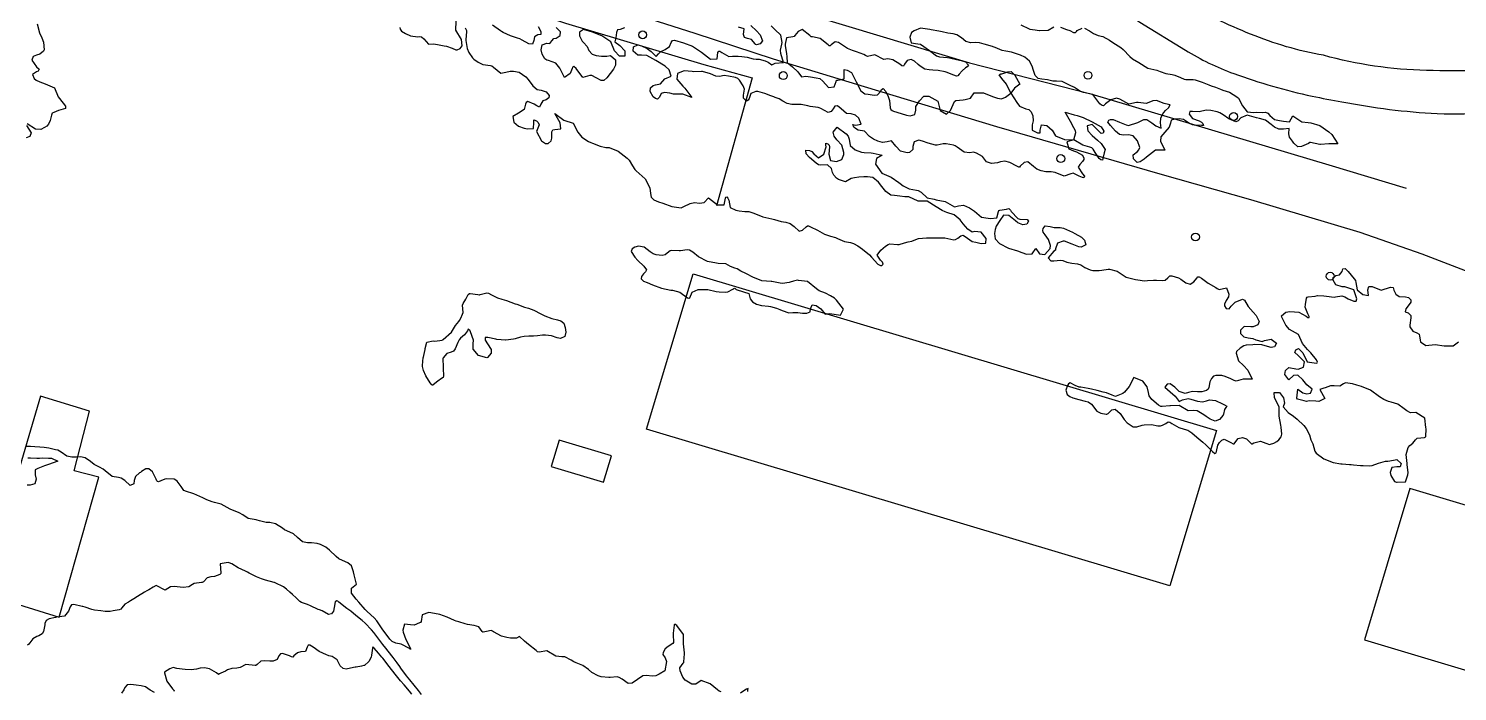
# Model space of a CAD drawing. Header units: metres. Extents: x 286371 to 293043, y 7462578 to 7466404.
# Drawn here: x 287804.7 to 288118.4, y 7465199.6 to 7465345.2 of the extents above; entities that cross this region are included whole.
import ezdxf

# ---------------------------------------------------------------- set-up
doc = ezdxf.new("R2010")
doc.units = ezdxf.units.M
doc.header["$MEASUREMENT"] = 0
for name, color, linetype in [('Curvas de Nivel 1m', 11, 'Continuous'), ('Curvas de Nivel 5m', 15, 'Continuous'), ('Divisas', 45, 'Continuous'), ('Edificações', 30, 'Continuous'), ('Linha Férrea', 20, 'Continuous'), ('Postes', 20, 'Continuous'), ('Vias primárias', 230, 'Continuous')]:
    doc.layers.add(name, color=color, linetype=linetype)

msp = doc.modelspace()

# ---------------------------------------------------------------- linework, layer by layer
at = {"layer": 'Curvas de Nivel 1m', "flags": 128}
for points, elevation in [([(287806.55, 7465346.24), (287807.06, 7465344.24), (287807.56, 7465343.18), (287807.95, 7465342.22), (287808.14, 7465340.55), (287807.99, 7465340.22), (287807.12, 7465339.57), (287806.45, 7465339.38), (287805.66, 7465339.04), (287805.43, 7465338.26), (287806.41, 7465336.79), (287806.98, 7465336.24), (287806.8, 7465335.84), (287806.4, 7465335.68), (287805.54, 7465335.11), (287805.94, 7465334.25), (287806.37, 7465333.84), (287807.13, 7465333.46), (287808.36, 7465333.02), (287810.34, 7465332.18), (287811.16, 7465330.17), (287812.29, 7465328.8), (287812.78, 7465328.15), (287812.77, 7465327.66), (287812.27, 7465327.47), (287811.28, 7465327.16), (287810.26, 7465326.75), (287809.85, 7465326.6), (287809.74, 7465326.19), (287809.44, 7465324.99), (287809.06, 7465324.2), (287808.68, 7465323.74), (287808.21, 7465323.42), (287807.41, 7465323.01), (287806.21, 7465323.06), (287804.41, 7465324.27)], 697), ([(287886.17, 7465345.41), (287886.26, 7465345.03), (287886.54, 7465344.6), (287887.47, 7465344.07), (287888.52, 7465343.6), (287890.13, 7465343.36), (287890.52, 7465343.43), (287890.92, 7465343.36), (287891.49, 7465342.94), (287892.49, 7465341.76), (287893.57, 7465341.83), (287894.49, 7465341.68), (287895.95, 7465341.41), (287896.48, 7465341.34), (287897.67, 7465340.85), (287898.47, 7465340.55), (287898.78, 7465340.52), (287899.47, 7465340.82), (287899.9, 7465341.4), (287899.75, 7465342.82), (287898.53, 7465344.83), (287898.56, 7465346.83)], 696), ([(287900.54, 7465345.34), (287900.86, 7465344.8), (287900.84, 7465344.49), (287900.7, 7465342.8), (287900.7, 7465342.6), (287900.95, 7465340.8), (287901.32, 7465339.93), (287902.13, 7465338.78), (287902.44, 7465338.49), (287903.39, 7465337.8), (287904.42, 7465337.29), (287906.09, 7465337.05), (287906.42, 7465336.97), (287906.76, 7465336.71), (287908.39, 7465335.4), (287909.46, 7465335.61), (287910.4, 7465335.84), (287911.19, 7465335.85), (287912.4, 7465335.62), (287913.85, 7465334.6), (287914.37, 7465333.98), (287915.43, 7465332.58), (287916.34, 7465331.84), (287917.24, 7465331.65), (287918.34, 7465331.29), (287918.95, 7465330.52), (287918.9, 7465329.94), (287918.31, 7465329.53), (287917.56, 7465329.3), (287917.13, 7465328.55), (287916.9, 7465327.94), (287916.29, 7465328.2), (287915.67, 7465328.57), (287914.3, 7465329.15), (287913.92, 7465328.98), (287913.76, 7465328.6), (287913.48, 7465327.41), (287912.26, 7465326.62), (287911, 7465325.9), (287911.25, 7465324.64), (287912.22, 7465323.77), (287913.52, 7465323.3), (287914.21, 7465323.2), (287915.54, 7465323.24), (287915.65, 7465324.57), (287915.64, 7465325.17), (287916.24, 7465324.9), (287916.59, 7465324.56), (287916.76, 7465324.02), (287916.19, 7465322.56), (287917.29, 7465320.55), (287918.16, 7465319.94), (287918.74, 7465319.94), (287919.41, 7465320.52), (287919.57, 7465321.12), (287919.59, 7465322.51), (287919.78, 7465322.93), (287920.2, 7465323.04), (287921.54, 7465323.15), (287921.39, 7465324.49), (287920.26, 7465326.5), (287922.23, 7465325.07), (287924.22, 7465324.44), (287925.29, 7465322.43), (287926.18, 7465321.35), (287927.61, 7465320.39), (287928.16, 7465320.16), (287928.5, 7465320.03), (287930.15, 7465319.37), (287931.41, 7465319.07), (287932.14, 7465319.03), (287934.13, 7465318.29), (287936.11, 7465316.72), (287936.58, 7465316.26), (287937.28, 7465315.05), (287937.79, 7465314.24), (287938.07, 7465313.91), (287940.04, 7465312.2), (287941.11, 7465310.19), (287941.24, 7465308.94), (287941.38, 7465308.18), (287941.98, 7465307.59), (287943.02, 7465307.1), (287943.96, 7465306.83), (287945.94, 7465306.11), (287947.94, 7465305.82), (287948.15, 7465305.87), (287948.54, 7465306.08), (287949.95, 7465306.74), (287950.9, 7465306.98), (287951.96, 7465306.81), (287952.99, 7465306.97), (287953.97, 7465307.98), (287955.95, 7465306.45), (287957.41, 7465306.47), (287957.73, 7465307.93), (287957.78, 7465308.12), (287957.98, 7465308.19), (287958.24, 7465307.92), (287958.43, 7465307.46), (287958.74, 7465305.91), (287959.94, 7465305.32), (287960.7, 7465305.12), (287961.93, 7465305.01), (287962.8, 7465304.98), (287963.93, 7465304.66), (287965.91, 7465303.8), (287967.91, 7465303.38), (287968.44, 7465303.23), (287969.9, 7465302.84), (287970.97, 7465302.66), (287971.89, 7465302.38), (287972.78, 7465301.7), (287973.87, 7465300.69), (287974.61, 7465300.94), (287975.45, 7465301.66), (287975.71, 7465301.83), (287975.89, 7465301.84), (287976.36, 7465301.65), (287977.87, 7465300.87), (287979.43, 7465300.03), (287979.86, 7465299.85), (287980.72, 7465299.58), (287981.85, 7465299.28), (287982.33, 7465299.07), (287983.84, 7465298.45), (287985.15, 7465298.19), (287985.82, 7465298.01), (287986.79, 7465297.49), (287987.8, 7465296.7), (287989.32, 7465295.45), (287989.78, 7465294.99), (287991.17, 7465293.42), (287991.75, 7465293.14), (287992.04, 7465293.12), (287992.29, 7465293.41), (287992.19, 7465293.84), (287991.77, 7465294.32), (287991.03, 7465295.43), (287991.8, 7465296.51), (287992.84, 7465297.39), (287993.41, 7465297.79), (287993.82, 7465297.87), (287995.44, 7465297.73), (287995.82, 7465297.76), (287997, 7465298.15), (287997.83, 7465298.36), (287998.62, 7465298.51), (287999.84, 7465298.97), (288000.08, 7465299.04), (288001.84, 7465299.25), (288003.84, 7465299.22), (288005.84, 7465299.19), (288007.84, 7465298.77), (288008.17, 7465298.83), (288008.75, 7465299.15), (288009.35, 7465299.64), (288009.85, 7465299.8), (288010.85, 7465299.12), (288011.83, 7465298.44), (288012.68, 7465298.24), (288013.83, 7465297.94), (288014.83, 7465298.06), (288014.91, 7465299.06), (288013.86, 7465300.45), (288012.34, 7465300.62), (288011.86, 7465300.49), (288010.88, 7465301.12), (288009.89, 7465302.3), (288009.26, 7465303.14), (288007.92, 7465304.29), (288006.32, 7465304.8), (288005.93, 7465304.9), (288005.24, 7465305.2), (288003.95, 7465306.06), (288001.96, 7465307.25), (287999.97, 7465307.28), (287997.99, 7465308.23), (287997.06, 7465308.26), (287995.99, 7465308.4), (287994.82, 7465308.53), (287993.99, 7465308.6), (287992.9, 7465309.39), (287992.02, 7465310.49), (287991.29, 7465311.42), (287990.05, 7465312.46), (287988.88, 7465312.62), (287988.05, 7465312.59), (287986.99, 7465312.54), (287986.05, 7465312.43), (287985.33, 7465312.22), (287984.03, 7465311.52), (287982.49, 7465312), (287982.05, 7465312.31), (287981.46, 7465312.97), (287981.17, 7465313.57), (287980.98, 7465314.48), (287980.09, 7465315.26), (287978.54, 7465315.17), (287978.09, 7465315.26), (287977.59, 7465315.63), (287976.11, 7465316.84), (287975.38, 7465317.67), (287975.35, 7465318.45), (287976.14, 7465318.42), (287976.69, 7465318.2), (287977.13, 7465317.64), (287978.11, 7465316.82), (287979.32, 7465317.6), (287979.78, 7465319.22), (287979.74, 7465319.59), (287979.74, 7465320.01), (287980.16, 7465319.89), (287980.49, 7465319.58), (287980.55, 7465319.18), (287980.38, 7465317.58), (287980.72, 7465316.2), (287982.1, 7465316.01), (287983.21, 7465316.44), (287983.7, 7465317.53), (287983.7, 7465317.96), (287983.21, 7465319.54), (287982.17, 7465320.72), (287981.54, 7465321.56), (287981.32, 7465322.44), (287982.21, 7465323.55), (287984.19, 7465322.06), (287984.62, 7465321.52), (287984.82, 7465320.86), (287985.1, 7465319.51), (287986.14, 7465318.52), (287987.59, 7465318.02), (287988.13, 7465317.97), (287989.7, 7465317.87), (287990.13, 7465317.8), (287992.12, 7465317.4), (287990.86, 7465316.67), (287990.66, 7465315.43), (287992.06, 7465313.4), (287994.05, 7465312.57), (287995.79, 7465311.35), (287996.03, 7465311.15), (287996.69, 7465310.67), (287998.01, 7465310), (287999.61, 7465309.69), (288000.01, 7465309.61), (288000.65, 7465309.27), (288001.98, 7465307.97), (288003.53, 7465307.68), (288003.97, 7465307.6), (288005.96, 7465307.19), (288007.95, 7465306.04), (288008.88, 7465306.22), (288009.95, 7465306.38), (288011.25, 7465305.81), (288011.94, 7465305.4), (288012.38, 7465305.1), (288013.91, 7465303.74), (288015.41, 7465303.55), (288015.91, 7465303.5), (288017.31, 7465303.62), (288017.64, 7465305.02), (288017.75, 7465305.21), (288017.94, 7465305.29), (288019.4, 7465305.53), (288019.94, 7465305.64), (288020.25, 7465305.29), (288020.46, 7465304.98), (288021.91, 7465303.45), (288022.3, 7465303.33), (288023.91, 7465303.25), (288024.21, 7465302.91), (288023.89, 7465302.23), (288022.99, 7465302.04), (288021.9, 7465302.54), (288021.4, 7465302.96), (288019.92, 7465304.11), (288018.74, 7465304.18), (288017.9, 7465303.01), (288017.13, 7465301.78), (288016.94, 7465301.03), (288016.73, 7465300.16), (288016.94, 7465299.03), (288017.83, 7465297.99), (288019.81, 7465296.98), (288021.8, 7465296.34), (288022.76, 7465295.98), (288023.79, 7465295.65), (288025, 7465295.71), (288025.81, 7465296.89), (288026.63, 7465295.71), (288027.79, 7465295.53), (288028.98, 7465296.84), (288029.09, 7465297.57), (288028.63, 7465298.84), (288027.86, 7465299.89), (288027.48, 7465300.47), (288027.4, 7465300.86), (288027.48, 7465301.26), (288027.89, 7465301.83), (288029.01, 7465301.71), (288029.88, 7465301.49), (288031.2, 7465301.49), (288031.88, 7465301.34), (288033.25, 7465300.77), (288033.87, 7465300.47), (288034.42, 7465300.2), (288035.85, 7465299.38), (288036.52, 7465298.72), (288036.85, 7465297.69), (288035.82, 7465297.17), (288035.3, 7465297.26), (288033.83, 7465297.82), (288032.17, 7465298.46), (288031.84, 7465298.51), (288030.62, 7465298.03), (288030.18, 7465296.82), (288030.13, 7465296.5), (288029.81, 7465296.26), (288028.52, 7465294.85), (288029.14, 7465294.2), (288029.77, 7465294.16), (288031.27, 7465294.3), (288031.77, 7465294.23), (288032.63, 7465293.91), (288033.76, 7465293.62), (288035.01, 7465293.49), (288035.75, 7465293.3), (288036.62, 7465292.72), (288037.74, 7465292.16), (288038.37, 7465292.06), (288039.73, 7465292.06), (288040.3, 7465292.1), (288041.74, 7465292.35), (288042.01, 7465292.37), (288043.73, 7465291.9), (288045.71, 7465290.58), (288047.71, 7465290.1), (288048.27, 7465289.98), (288049.7, 7465289.81), (288050.36, 7465289.86), (288051.71, 7465289.9), (288052.3, 7465289.89), (288053.71, 7465289.88), (288054.24, 7465289.93), (288054.83, 7465290.45), (288055.27, 7465290.89), (288055.72, 7465290.88), (288057.14, 7465290.41), (288057.71, 7465290.13), (288058.76, 7465289.32), (288059.69, 7465289.04), (288060.51, 7465289.56), (288061.21, 7465290.35), (288061.43, 7465290.63), (288061.72, 7465290.66), (288062.22, 7465290.34), (288063.7, 7465289.23), (288065.34, 7465288.29), (288065.68, 7465288.09), (288066.08, 7465287.88), (288067.68, 7465288.25), (288068.25, 7465286.83), (288068.16, 7465286.24), (288067.64, 7465285.47), (288067.24, 7465284.65), (288067.28, 7465284.26), (288067.62, 7465283.72), (288068.27, 7465283.59), (288068.76, 7465284.24), (288069.64, 7465285.11), (288071.22, 7465285.76), (288071.64, 7465285.52), (288072.46, 7465284.17), (288073.59, 7465282.86), (288074.25, 7465282.14), (288074.84, 7465280.86), (288074.55, 7465280.14), (288073.55, 7465279.66), (288073.05, 7465279.67), (288071.55, 7465279.74), (288070.77, 7465278.97), (288070.8, 7465278.21), (288071.51, 7465277.45), (288072.46, 7465277.23), (288073.51, 7465277.08), (288074.13, 7465276.78), (288075.5, 7465276.47), (288076.02, 7465276.64), (288077.51, 7465276.98), (288078.68, 7465276.08), (288078.27, 7465275.3), (288077.48, 7465275.14), (288076.71, 7465275.34), (288075.49, 7465275.75), (288073.87, 7465275.77), (288073.49, 7465275.74), (288072.02, 7465275.65), (288071.48, 7465275.51), (288070.67, 7465275.01), (288069.93, 7465274.22), (288069.81, 7465273.87), (288070.33, 7465272.21), (288071.42, 7465271.15), (288072.41, 7465270.18), (288073.37, 7465268.16), (288071.37, 7465268.19), (288069.83, 7465267.76), (288069.37, 7465267.91), (288068.68, 7465268.23), (288067.38, 7465268.75), (288066.69, 7465268.96), (288065.38, 7465269.01), (288064.87, 7465268.8), (288064.41, 7465268.3), (288064.08, 7465267.59), (288063.82, 7465266.31), (288063.7, 7465265.95), (288063.33, 7465265.7), (288062.3, 7465265.36), (288061.33, 7465265.38), (288060.23, 7465265.46), (288059.33, 7465265.21), (288058.66, 7465265.05), (288057.33, 7465265.49), (288056.37, 7465266.42), (288055.35, 7465267.15), (288054.69, 7465267.11), (288054.14, 7465266.45), (288055.33, 7465265.36), (288056.4, 7465264.42), (288057.3, 7465263.29), (288058.06, 7465263.64), (288059.31, 7465263.93), (288059.87, 7465263.8), (288061.3, 7465263.34), (288062.4, 7465263.22), (288063.3, 7465263.43), (288063.98, 7465263.62), (288065.3, 7465263.51), (288066.81, 7465262.75), (288067.29, 7465262.51), (288067.81, 7465262.25), (288067.57, 7465261.96), (288067.27, 7465261.49), (288067.06, 7465260.45), (288066.98, 7465260.26), (288066.2, 7465259.31), (288065.23, 7465258.95), (288064.14, 7465259.41), (288063.25, 7465260), (288062.75, 7465260.32), (288061.27, 7465261.2), (288060.35, 7465261.27), (288059.27, 7465261.24), (288057.28, 7465262.4), (288055.42, 7465262.3), (288055.28, 7465262.29), (288053.6, 7465262.14), (288053.28, 7465262.18), (288052.75, 7465262.47), (288051.3, 7465263.68), (288050.76, 7465264.5), (288050.56, 7465265.28), (288050.27, 7465266.51), (288049.36, 7465267.74), (288047.38, 7465268.55), (288046.33, 7465266.57), (288045.33, 7465265.32), (288044.92, 7465265), (288043.85, 7465264.62), (288043.49, 7465264.44), (288043.31, 7465264.34), (288042.59, 7465264.64), (288041.33, 7465265.14), (288040.65, 7465265.35), (288039.34, 7465265.71), (288038.08, 7465265.97), (288037.34, 7465266.11), (288035.71, 7465266.38), (288035.35, 7465266.44), (288034.49, 7465266.76), (288033.36, 7465267.39), (288033.01, 7465267.13), (288032.77, 7465266.78), (288032.4, 7465265.73), (288032.74, 7465264.78), (288033.32, 7465264.35), (288033.99, 7465264.09), (288035.31, 7465263.68), (288036.67, 7465263.36), (288037.3, 7465263.19), (288038.04, 7465262.7), (288039.26, 7465261.16), (288040.09, 7465260.67), (288041.25, 7465260.46), (288041.43, 7465260.48), (288041.71, 7465260.65), (288042.5, 7465261.4), (288043.27, 7465261.6), (288044.36, 7465260.61), (288045.23, 7465259.32), (288045.86, 7465258.58), (288047.21, 7465257.73), (288048.03, 7465257.73), (288049.22, 7465258.06), (288049.61, 7465258.14), (288051.22, 7465258.2), (288052.66, 7465257.92), (288053.22, 7465257.9), (288053.63, 7465258.04), (288054.35, 7465258.45), (288054.88, 7465258.79), (288055.23, 7465258.73), (288055.69, 7465258.43), (288057.21, 7465257.59), (288058.42, 7465257.18), (288059.2, 7465256.94), (288060.06, 7465256.36), (288061.18, 7465255.44), (288062.53, 7465254.32), (288063.16, 7465253.76), (288064.66, 7465252.29), (288065.13, 7465251.87), (288065.42, 7465251.99), (288065.52, 7465252.28), (288065.79, 7465253.64), (288066.16, 7465254.27), (288066.66, 7465254.78), (288067.18, 7465255.01), (288068.64, 7465254.23), (288069.16, 7465253.99), (288069.38, 7465254), (288069.55, 7465254.22), (288070.27, 7465255.12), (288071.18, 7465255.36), (288072.1, 7465255.1), (288072.97, 7465254.17), (288073.16, 7465253.94), (288073.37, 7465253.95), (288073.71, 7465254.16), (288075.17, 7465254.56), (288076.36, 7465254.12), (288077.16, 7465253.84), (288077.4, 7465253.86), (288078.13, 7465254.09), (288078.74, 7465254.51), (288079.18, 7465254.83), (288079.72, 7465255.53), (288079.87, 7465256.06), (288079.67, 7465257.61), (288079.6, 7465258.07), (288079.25, 7465260.07), (288079.28, 7465262.07), (288078.23, 7465264.09), (288078.14, 7465265.28), (288079.33, 7465265.22), (288080.23, 7465264.06), (288080.46, 7465262.89), (288080.16, 7465262.06), (288081.27, 7465260.88), (288082.42, 7465260.03), (288083.24, 7465259.37), (288084.66, 7465257.99), (288085.21, 7465257.32), (288085.91, 7465255.97), (288086.25, 7465254.88), (288086.63, 7465253.96), (288087.13, 7465252.33), (288087.37, 7465251.95), (288089.1, 7465250.65), (288091.09, 7465249.89), (288092.84, 7465249.61), (288093.09, 7465249.58), (288094.72, 7465249.46), (288095.09, 7465249.41), (288095.57, 7465249.33), (288097.09, 7465249.2), (288097.69, 7465249.19), (288099.09, 7465249.17), (288099.65, 7465249.19), (288101.09, 7465249.73), (288102.63, 7465250.19), (288103.1, 7465250.19), (288104.38, 7465250.41), (288105.11, 7465250.54), (288106.05, 7465249.66), (288105.83, 7465248.91), (288105.08, 7465248.88), (288104, 7465248.77), (288103.62, 7465247.7), (288103.77, 7465246.98), (288104.57, 7465245.68), (288105.03, 7465245.53), (288105.18, 7465245.53), (288107.03, 7465245.64), (288107.53, 7465247.17), (288107.58, 7465247.64), (288107.38, 7465249.35), (288107.34, 7465249.64), (288107.12, 7465251.64), (288107.6, 7465253.19), (288107.99, 7465253.63), (288108.63, 7465254.15), (288109.17, 7465254.86), (288109.6, 7465255.18), (288111.18, 7465255.36), (288111.34, 7465255.42), (288111.47, 7465255.58), (288111.51, 7465257.28), (288111.46, 7465257.58), (288111.24, 7465259.58), (288109.26, 7465260.87), (288108.11, 7465260.78), (288107.27, 7465261.2), (288106.69, 7465261.65), (288105.29, 7465262.67), (288103.88, 7465263.11), (288103.3, 7465263.26), (288102.24, 7465263.72), (288101.31, 7465264.32), (288099.33, 7465265.76), (288097.36, 7465266.56), (288096.3, 7465266.87), (288095.36, 7465267.12), (288093.84, 7465267.37), (288093.36, 7465267.16), (288092.56, 7465266.67), (288091.36, 7465266.72), (288090.55, 7465266.7), (288089.35, 7465266.29), (288089.05, 7465266.21), (288088.2, 7465265.93), (288089.31, 7465263.91), (288087.97, 7465263.27), (288087.31, 7465263.36), (288085.89, 7465263.38), (288085.3, 7465263.27), (288084.72, 7465263.4), (288083.31, 7465263.78), (288083.15, 7465264.02), (288083.34, 7465266), (288084.5, 7465265.16), (288085.33, 7465264.98), (288086.17, 7465265.13), (288086.51, 7465265.96), (288085.36, 7465266.92), (288084.46, 7465267.99), (288083.39, 7465269.07), (288082.44, 7465268.96), (288081.37, 7465268.03), (288080.51, 7465269.17), (288080.67, 7465270.05), (288081.41, 7465270.7), (288082.96, 7465270.46), (288083.41, 7465270.37), (288084.61, 7465270.79), (288084.8, 7465271.98), (288083.45, 7465273.36), (288082.73, 7465274.02), (288082.89, 7465274.6), (288083.48, 7465274.93), (288084.49, 7465273.99), (288085.43, 7465271.97), (288087.43, 7465271.69), (288087.64, 7465271.73), (288087.72, 7465271.94), (288087.44, 7465272.44), (288086.21, 7465273.96), (288085.48, 7465274.72), (288084.37, 7465275.99), (288083.52, 7465278), (288081.54, 7465279.06), (288080.74, 7465280.05), (288079.84, 7465281.81), (288079.81, 7465282.06), (288080.74, 7465282.9), (288081.6, 7465283.01), (288082.67, 7465282.95), (288083.6, 7465282.86), (288085.23, 7465281.98), (288085.58, 7465281.72), (288085.86, 7465281.69), (288085.86, 7465281.97), (288085.59, 7465282.5), (288085, 7465283.98), (288085.03, 7465284.58), (288085.28, 7465285.98), (288085.41, 7465286.21), (288085.65, 7465286.26), (288087.18, 7465286.43), (288087.65, 7465286.52), (288089.06, 7465286.51), (288089.65, 7465286.37), (288091.32, 7465286.22), (288091.65, 7465286.27), (288093.05, 7465286.47), (288093.65, 7465286.27), (288094.45, 7465285.84), (288095.64, 7465285.32), (288096.14, 7465285.32), (288096.3, 7465285.81), (288095.67, 7465287.82), (288093.68, 7465288.48), (288093.09, 7465288.46), (288091.69, 7465288.86), (288091.15, 7465289.89), (288091.12, 7465290.48), (288091.72, 7465290.94), (288092.51, 7465291.08), (288093.07, 7465291.86), (288093.23, 7465292.38), (288093.74, 7465292.51), (288094.4, 7465291.84), (288095.71, 7465290.21), (288096, 7465289.82), (288096.11, 7465289.4), (288096.37, 7465287.81), (288097.66, 7465286.79), (288098.89, 7465286.54), (288098.77, 7465287.78), (288098.95, 7465288.51), (288099.69, 7465288.5), (288101.67, 7465287.73), (288103.68, 7465288.39), (288104.27, 7465288.28), (288104.48, 7465287.69), (288104.86, 7465286.87), (288105.65, 7465286.33), (288107.03, 7465286.27), (288107.65, 7465286.14), (288108.14, 7465285.63), (288108.19, 7465285.07), (288107.62, 7465284.3), (288107.08, 7465283.65), (288106.94, 7465282.98), (288107.6, 7465282.71), (288108.15, 7465282.19), (288108.21, 7465281.63), (288107.96, 7465280.04), (288107.99, 7465279.64), (288108.63, 7465278.71), (288109.53, 7465278.34), (288109.99, 7465278.06), (288110.07, 7465277.6), (288110.29, 7465276.38), (288111.49, 7465275.58), (288113.49, 7465275.78), (288115.48, 7465275.51), (288117.48, 7465275.48), (288118.61, 7465276.35)], 696), ([(287916.55, 7465345.64), (287917.12, 7465344.56), (287917.17, 7465343.91), (287916.52, 7465343.82), (287915.74, 7465343.35), (287915.61, 7465342.58), (287915.3, 7465341.78), (287914.49, 7465341.86), (287913.09, 7465342.62), (287912.51, 7465342.96), (287912.03, 7465343.11), (287910.52, 7465343.59), (287908.89, 7465344.32), (287908.53, 7465344.52), (287908.29, 7465344.69), (287906.55, 7465345.96)], 696), ([(287935.5, 7465345.32), (287934.54, 7465344.99), (287933.96, 7465344.88), (287933.79, 7465344.3), (287933.64, 7465343.17), (287933.38, 7465342.3), (287934.49, 7465341.46), (287935.6, 7465340.27), (287935.58, 7465339.14), (287934.46, 7465339.16), (287933.3, 7465340.3), (287932.5, 7465342.31), (287930.52, 7465343.62), (287928.53, 7465344.37), (287926.54, 7465344.98), (287925.63, 7465344.42), (287925.68, 7465343.58), (287926.26, 7465342.42), (287926.5, 7465342.13), (287927.32, 7465341.24), (287927.67, 7465340.4), (287928.46, 7465339.55), (287929.33, 7465339.24), (287930.46, 7465339.09), (287931.63, 7465339.15), (287932.46, 7465339.26), (287933.53, 7465338.3), (287933.56, 7465337.17), (287933.08, 7465336.3), (287932.4, 7465335.32), (287931.65, 7465334.34), (287930.96, 7465333.76), (287930.38, 7465333.75), (287929.34, 7465334.37), (287928.39, 7465334.87), (287927.92, 7465334.86), (287926.38, 7465334.41), (287924.89, 7465336.44), (287924.42, 7465336.88), (287924.13, 7465336.74), (287924.04, 7465336.45), (287923.57, 7465335.29), (287922.38, 7465334.47), (287921.3, 7465336.49), (287920.43, 7465337.58), (287918.83, 7465338.14), (287918.44, 7465338.27), (287918.02, 7465338.54), (287917.46, 7465339.55), (287917.24, 7465340.55), (287917.45, 7465341.59), (287918.5, 7465341.96), (287919.11, 7465341.91), (287919.6, 7465342.52), (287920.03, 7465342.99), (287920.51, 7465343.11), (287921.38, 7465343.63), (287921.47, 7465344.49), (287920.55, 7465345.41)], 696), ([(288036.55, 7465345.26), (288037.64, 7465344.71), (288038.53, 7465344.07), (288039.51, 7465343.7), (288040.53, 7465343.46), (288042, 7465342.64), (288042.51, 7465342.29), (288043.36, 7465341.76), (288044.49, 7465341.02), (288044.99, 7465340.6), (288046.46, 7465339.05), (288047.07, 7465338.57), (288048.43, 7465337.74), (288050.41, 7465336.51), (288052.41, 7465336.03), (288053.12, 7465335.76), (288054.4, 7465335.29), (288055.74, 7465335.09), (288056.39, 7465334.96), (288057.57, 7465334.41), (288058.38, 7465334.06), (288058.79, 7465333.97), (288060.38, 7465333.97), (288060.82, 7465333.92), (288062.37, 7465333.4), (288063.86, 7465332.82), (288064.36, 7465332.64), (288065.27, 7465332.29), (288066.35, 7465331.85), (288066.93, 7465331.68), (288068.34, 7465331.24), (288070, 7465330.22), (288070.32, 7465329.87), (288071.25, 7465328.2), (288072.27, 7465326.91), (288073.67, 7465326.77), (288074.27, 7465326.8), (288075.62, 7465326.78), (288076.27, 7465326.81), (288076.79, 7465326.64), (288077.22, 7465326.11), (288078.25, 7465325.24), (288079.32, 7465325), (288080.24, 7465324.87), (288081.57, 7465324.7), (288082.26, 7465326.02), (288084.24, 7465324.73), (288085.65, 7465324.56), (288086.23, 7465324.48), (288088.22, 7465323.93), (288090.2, 7465322.51), (288090.85, 7465321.89), (288092.16, 7465319.87), (288090.16, 7465319.9), (288088.35, 7465319.74), (288088.16, 7465319.74), (288087.2, 7465319.95), (288086.17, 7465320.18), (288085.99, 7465320.14), (288085.71, 7465319.97), (288084.15, 7465319.29), (288083.39, 7465319.24), (288082.52, 7465320.03), (288082.37, 7465320.23), (288082.17, 7465320.48), (288081.51, 7465321.36), (288081.42, 7465322.04), (288081.44, 7465323.27), (288080.21, 7465323.09), (288079.19, 7465323.11), (288078.22, 7465323.56), (288077.48, 7465324.11), (288076.25, 7465325.04), (288074.95, 7465325.44), (288074.26, 7465325.58), (288072.26, 7465326.18), (288070.86, 7465325.6), (288070.24, 7465324.91), (288069.78, 7465324.68), (288068.25, 7465325.37), (288067, 7465326.26), (288066.27, 7465326.67), (288065.69, 7465326.87), (288064.28, 7465327.22), (288063.32, 7465327.28), (288062.27, 7465327.03), (288061.72, 7465326.9), (288060.27, 7465326.94), (288059.65, 7465327), (288059.48, 7465326.38), (288060.25, 7465325.41), (288061.68, 7465324.91), (288062.24, 7465324.65), (288062.53, 7465324.33), (288062.64, 7465323.92), (288062.23, 7465323.91), (288060.6, 7465323.99), (288060.23, 7465324.01), (288059.57, 7465324.37), (288058.25, 7465325.18), (288057.32, 7465325.34), (288056.25, 7465325.26), (288055.58, 7465325.1), (288055.4, 7465324.44), (288055.12, 7465323.54), (288054.2, 7465322.45), (288053.29, 7465321.37), (288053.18, 7465320.47), (288054.14, 7465318.45), (288052.14, 7465318.48), (288050.12, 7465316.92), (288049.59, 7465316.53), (288048.74, 7465315.91), (288048.1, 7465315.77), (288047.31, 7465316.57), (288047.23, 7465317.47), (288048.14, 7465318.2), (288048.49, 7465318.55), (288048.65, 7465319.04), (288048.17, 7465320.54), (288047.22, 7465321.59), (288046.19, 7465321.88), (288045.06, 7465321.74), (288044.19, 7465321.94), (288043.34, 7465322.63), (288042.22, 7465323.9), (288041.62, 7465324.65), (288041.84, 7465325.05), (288042.24, 7465325.23), (288042.83, 7465325.22), (288044.23, 7465324.61), (288045.64, 7465324.01), (288046.22, 7465323.88), (288048.23, 7465324.54), (288049.58, 7465325.19), (288050.24, 7465325.22), (288051.33, 7465324.5), (288052.22, 7465323.82), (288053.38, 7465323.3), (288053.24, 7465324.47), (288053.25, 7465325.47), (288053.75, 7465326.46), (288053.96, 7465326.77), (288054.28, 7465327.21), (288054.95, 7465327.78), (288055.35, 7465328.44), (288054.3, 7465328.66), (288054.01, 7465328.75), (288052.31, 7465329.37), (288051.52, 7465329.28), (288050.3, 7465328.78), (288050.06, 7465328.75), (288048.3, 7465328.97), (288047.92, 7465328.93), (288046.29, 7465328.57), (288044.31, 7465329.7), (288043.56, 7465329.87), (288042.31, 7465329.51), (288041.15, 7465328.66), (288040.73, 7465328.22), (288040.29, 7465328.33), (288039.88, 7465328.68), (288038.32, 7465330.7), (288036.33, 7465331.12), (288035.68, 7465331.4), (288034.36, 7465332.22), (288033.25, 7465332.78), (288032.37, 7465333.22), (288031.65, 7465333.53), (288030.38, 7465333.63), (288029.54, 7465333.67), (288028.38, 7465333.95), (288027.17, 7465334.08), (288026.38, 7465334.2), (288025.72, 7465334.89), (288025.35, 7465335.96), (288025.03, 7465336.91), (288024.44, 7465338.01), (288023.43, 7465338.93), (288022.46, 7465339.38), (288021.82, 7465339.6), (288020.47, 7465339.97), (288019.23, 7465340.24), (288018.48, 7465340.4), (288016.94, 7465341.03), (288016.49, 7465341.17), (288016.3, 7465341.22), (288014.49, 7465341.79), (288013.49, 7465342.09), (288012.5, 7465342.15), (288011.59, 7465342.02), (288010.5, 7465342.33), (288009.53, 7465343.14), (288008.52, 7465343.84), (288007.67, 7465344.02), (288006.53, 7465344.16), (288005.25, 7465344.49), (288004.54, 7465344.64), (288002.89, 7465344.9), (288002.55, 7465344.95), (288000.55, 7465345.27), (287999.13, 7465344.71), (287998.54, 7465344.3), (287998.19, 7465343.31), (287998.5, 7465342.09), (287999.91, 7465341.87), (288000.49, 7465341.78), (288001.27, 7465341.26), (288002.47, 7465340.38), (288004.03, 7465339.22), (288004.45, 7465339.02), (288004.67, 7465338.99), (288006.45, 7465338.82), (288006.86, 7465338.77), (288008.44, 7465338.42), (288009.41, 7465338.16), (288010.43, 7465337.85), (288011.05, 7465337.12), (288010.77, 7465336.77), (288010.42, 7465336.55), (288009.63, 7465335.91), (288008.98, 7465335.15), (288008.71, 7465334.83), (288008.39, 7465334.74), (288007.26, 7465335.17), (288006.4, 7465335.51), (288005.94, 7465335.65), (288004.41, 7465335.98), (288003.22, 7465336.05), (288002.41, 7465336.09), (288001.44, 7465336.3), (288000.42, 7465336.93), (288000.04, 7465337.29), (287999.18, 7465338.04), (287998.44, 7465338.37), (287997.6, 7465338.16), (287997.04, 7465337.34), (287996.79, 7465336.96), (287996.42, 7465337.02), (287995.98, 7465337.35), (287994.44, 7465338.35), (287993.31, 7465338.53), (287992.44, 7465338.38), (287990.46, 7465339.43), (287988.87, 7465339.04), (287988.46, 7465339.25), (287988.05, 7465339.47), (287986.47, 7465340.11), (287985.61, 7465340.38), (287984.48, 7465340.79), (287983.38, 7465341.54), (287982.5, 7465342.14), (287981.81, 7465342.26), (287980.91, 7465341.58), (287980.68, 7465341.4), (287980.49, 7465341.43), (287980.27, 7465341.59), (287978.52, 7465343.04), (287976.8, 7465343.36), (287976.52, 7465343.4), (287976.24, 7465343.65), (287974.54, 7465344.95), (287973.68, 7465344.55), (287972.96, 7465343.7), (287972.76, 7465343.46), (287972.52, 7465343.39), (287971.1, 7465343.14), (287970.77, 7465341.73), (287970.81, 7465341.41), (287971.13, 7465339.72), (287971.18, 7465338.99), (287971.24, 7465337.72), (287972.42, 7465336.8), (287973.55, 7465335.69), (287974.39, 7465334.55), (287975.34, 7465334.71), (287976.39, 7465334.6), (287977.64, 7465334.37), (287978.38, 7465334.21), (287979.1, 7465333.6), (287980.35, 7465332.27), (287981.53, 7465332.4), (287981.99, 7465333.56), (287982.1, 7465333.84), (287982.38, 7465333.87), (287983.76, 7465334.16), (287983.74, 7465335.53), (287983.78, 7465336.17), (287984.41, 7465336.06), (287985.34, 7465335.51), (287986.36, 7465333.49), (287987.38, 7465331.48), (287988.33, 7465330.86), (287989.03, 7465330.75), (287990.32, 7465330.58), (287991.11, 7465330.64), (287991.8, 7465331.41), (287991.95, 7465331.8), (287992.34, 7465332.05), (287992.92, 7465331.4), (287993.44, 7465330.26), (287993.72, 7465329.38), (287993.88, 7465327.78), (287994, 7465327.38), (287994.27, 7465327.17), (287994.58, 7465327.06), (287996.26, 7465326.5), (287997.42, 7465326.16), (287998.25, 7465326.01), (287999.24, 7465326.32), (287999.52, 7465327.3), (287999.51, 7465328.07), (288000.3, 7465329.28), (288001.25, 7465330.34), (288002.32, 7465330.32), (288004.3, 7465329.22), (288004.83, 7465327.22), (288006.26, 7465326.39), (288007.14, 7465327.18), (288007.66, 7465328.53), (288007.97, 7465329.16), (288008.31, 7465329.36), (288009.87, 7465329.57), (288010.31, 7465329.6), (288011.5, 7465329.93), (288012.33, 7465331.09), (288014.33, 7465331.06), (288016.32, 7465330.3), (288017.43, 7465329.9), (288018.32, 7465329.77), (288019.21, 7465330.1), (288020.33, 7465330.97), (288019.43, 7465332.99), (288018.38, 7465334.24), (288017.8, 7465335.01), (288018.17, 7465335.23), (288018.4, 7465335.28), (288019.7, 7465335.69), (288020.41, 7465335.75), (288021.2, 7465334.96), (288022.36, 7465332.94), (288021.18, 7465332.13), (288020.33, 7465330.97), (288021.68, 7465328.95), (288022.29, 7465328.11), (288023.62, 7465327.59), (288024.28, 7465327.42), (288024.81, 7465326.91), (288025.16, 7465326), (288025.24, 7465324.9), (288025.06, 7465324.07), (288025.04, 7465322.9), (288026.2, 7465322.3), (288026.81, 7465322.26), (288026.79, 7465322.88), (288027.06, 7465324.04), (288028.22, 7465323.92), (288029.4, 7465322.84), (288030.19, 7465321.66), (288032.17, 7465320.79), (288034.17, 7465320.76), (288034.61, 7465322.34), (288034.53, 7465322.76), (288034.21, 7465323.36), (288033.43, 7465324.78), (288032.26, 7465326.79), (288034.26, 7465326.26), (288034.92, 7465326.09), (288036.25, 7465325.63), (288038.23, 7465324.7), (288040.22, 7465323.63), (288040.78, 7465322.67), (288040.65, 7465322.22), (288040.2, 7465322.15), (288039.67, 7465322.68), (288038.22, 7465324.08), (288037.1, 7465323.85), (288037.29, 7465322.72), (288038.19, 7465321.67), (288039.35, 7465320.69), (288040.16, 7465319.96), (288041.06, 7465318.66), (288040.88, 7465317.91), (288040.54, 7465316.67), (288040.47, 7465316.3), (288040.11, 7465316.36), (288039.72, 7465316.68), (288038.87, 7465317.96), (288038.42, 7465318.7), (288038.15, 7465318.97), (288037.72, 7465319.14), (288036.16, 7465319.56), (288034.17, 7465320.76), (288032.67, 7465320.29), (288033.06, 7465318.78), (288034.14, 7465318.34), (288034.79, 7465318.1), (288036.12, 7465317.35), (288036.4, 7465316.73), (288036.4, 7465316.44), (288036.1, 7465316.02), (288035.49, 7465315.35), (288035.16, 7465314.75), (288036.06, 7465313.29), (288036.51, 7465312.73), (288036.38, 7465312.4), (288036.05, 7465312.46), (288035.38, 7465312.74), (288034.06, 7465313.41), (288033.53, 7465313.31), (288032.05, 7465312.79), (288030.07, 7465313.6), (288029.22, 7465313.69), (288028.07, 7465313.74), (288026.98, 7465313.96), (288026.08, 7465314.34), (288025.34, 7465314.9), (288024.1, 7465315.88), (288023.26, 7465315.77), (288022.43, 7465314.94), (288022.26, 7465314.76), (288022.08, 7465314.72), (288021.67, 7465314.95), (288020.1, 7465315.78), (288019.02, 7465316.07), (288018.1, 7465315.9), (288017.43, 7465315.68), (288016.09, 7465315.57), (288014.99, 7465315.95), (288014.12, 7465317.07), (288012.84, 7465317.8), (288012.14, 7465318.04), (288011.36, 7465317.89), (288010.14, 7465318.03), (288008.59, 7465319.16), (288008.16, 7465319.44), (288007.76, 7465319.57), (288006.16, 7465319.84), (288005.52, 7465319.84), (288004.16, 7465319.56), (288003.83, 7465319.56), (288002.17, 7465320.05), (288000.97, 7465320.47), (288000.17, 7465320.66), (287999.13, 7465320.34), (287998.83, 7465319.3), (287998.83, 7465318.62), (287998.13, 7465317.98), (287997.57, 7465317.88), (287996.14, 7465318.26), (287995.13, 7465319.36), (287994.17, 7465320.56), (287993.23, 7465320.32), (287992.17, 7465320.17), (287991.13, 7465320.46), (287990.18, 7465320.87), (287989.3, 7465321.45), (287988.2, 7465322.67), (287986.83, 7465322.86), (287986.21, 7465323.21), (287985.9, 7465323.5), (287985.63, 7465324.09), (287986.22, 7465324), (287987.52, 7465324.18), (287986.99, 7465325.48), (287986.25, 7465326.18), (287985.28, 7465326.49), (287984.26, 7465326.54), (287983.08, 7465327.54), (287982.28, 7465328.24), (287981.73, 7465328.12), (287981.35, 7465327.57), (287980.87, 7465326.98), (287980.26, 7465326.77), (287978.65, 7465327.61), (287978.28, 7465327.78), (287978.07, 7465327.83), (287976.29, 7465328.07), (287975.76, 7465328.19), (287974.3, 7465328.51), (287973.14, 7465328.54), (287972.3, 7465328.51), (287971.27, 7465328.7), (287970.31, 7465329.27), (287969.48, 7465329.76), (287968.62, 7465330.07), (287968.32, 7465330.17), (287967.68, 7465330.43), (287966.33, 7465330.92), (287964.81, 7465331.35), (287964.34, 7465331.4), (287963.25, 7465330.93), (287962.9, 7465329.86), (287962.7, 7465329.47), (287962.3, 7465329.24), (287961.63, 7465329.87), (287961.66, 7465330.54), (287961.86, 7465331.87), (287961.59, 7465332.64), (287960.74, 7465333.89), (287960.38, 7465334.2), (287959.87, 7465334.41), (287958.39, 7465334.76), (287957.43, 7465334.9), (287956.38, 7465334.67), (287955.61, 7465334.74), (287954.39, 7465335.23), (287952.65, 7465335.76), (287952.4, 7465335.78), (287950.72, 7465335.72), (287950.4, 7465335.74), (287948.61, 7465335.87), (287948.4, 7465335.86), (287947.15, 7465335.34), (287946.99, 7465334.1), (287948.35, 7465332.52), (287948.81, 7465332.07), (287950.31, 7465330.04), (287948.32, 7465330.8), (287947.63, 7465330.78), (287946.32, 7465330.8), (287945.46, 7465330.98), (287944.33, 7465331.14), (287943.58, 7465330.9), (287943.22, 7465330.15), (287942.78, 7465329.68), (287942.31, 7465329.8), (287941.83, 7465330.17), (287941.16, 7465331.35), (287941.22, 7465332.18), (287941.84, 7465332.68), (287942.35, 7465332.8), (287943.42, 7465333.08), (287944.37, 7465334.13), (287945.76, 7465334.74), (287945.3, 7465336.12), (287944.42, 7465336.94), (287942.43, 7465338.16), (287940.46, 7465339.29), (287939.29, 7465339.38), (287938.46, 7465339.37), (287937.42, 7465340.24), (287937.51, 7465341.21), (287938.49, 7465341.62), (287939.29, 7465341.41), (287940.48, 7465340.81), (287941.36, 7465340.18), (287942.45, 7465339.04), (287943, 7465339.62), (287943.51, 7465340.15), (287944.16, 7465340.45), (287944.47, 7465340.56), (287945.39, 7465341.22), (287945.76, 7465342.12), (287946.07, 7465342.55), (287946.5, 7465342.64), (287948.49, 7465342.07), (287950.48, 7465341.29), (287952.46, 7465340.01), (287954.44, 7465338.48), (287955.84, 7465338.56), (287956.02, 7465339.96), (287956.22, 7465340.21), (287956.47, 7465340.23), (287956.9, 7465339.95), (287958.45, 7465339.06), (287959.25, 7465339.11), (287960.45, 7465339.12), (287961.28, 7465339.06), (287962.45, 7465338.88), (287963.76, 7465338.53), (287964.44, 7465338.45), (287965.06, 7465338.44), (287966.44, 7465338.08), (287967.05, 7465337.79), (287967.85, 7465337.2), (287968.43, 7465337.53), (287968.6, 7465337.6), (287970.43, 7465337.73), (287969.87, 7465339.74), (287969.77, 7465340.45), (287970.04, 7465341.74), (287970.13, 7465342.11), (287969.83, 7465343.74), (287968.54, 7465344.98), (287967.73, 7465345.78)], 696), ([(287963.27, 7465345.84), (287964.54, 7465344.66), (287965.33, 7465343.81), (287965.8, 7465342.5), (287965.32, 7465341.81), (287964.49, 7465341.6), (287964.32, 7465341.66), (287964.21, 7465341.83), (287963.42, 7465342.76), (287962.51, 7465342.99), (287961.89, 7465343.24), (287961.66, 7465343.87), (287961.78, 7465345.1), (287960.55, 7465345.46)], 696), ([(288022.56, 7465345.98), (288024.34, 7465345.13), (288024.55, 7465345.05), (288025.66, 7465344.9), (288026.54, 7465344.79), (288026.64, 7465344.79), (288028.54, 7465344.85), (288029.82, 7465345.57)], 696), ([(288031.23, 7465345.49), (288032.55, 7465344.97), (288033.32, 7465344.77), (288034.12, 7465344.35), (288034.54, 7465344.33), (288034.74, 7465344.55), (288034.93, 7465344.75), (288036, 7465345.29)], 696), ([(287804.22, 7465323.88), (287805.24, 7465322.26), (287804.94, 7465321.5), (287804.18, 7465321.21)], 697), ([(287956.78, 7465199.47), (287956.32, 7465199.63), (287955.95, 7465199.95), (287954.34, 7465201.22), (287952.35, 7465202), (287951.18, 7465201.19), (287950.34, 7465201.15), (287948.87, 7465202.06), (287948.37, 7465202.68), (287947.72, 7465204.07), (287947.7, 7465204.78), (287948.42, 7465205.81), (287948.52, 7465205.96), (287948.54, 7465206.06), (287948.67, 7465207.84), (287948.68, 7465208.06), (287948.48, 7465210.06), (287948.51, 7465212.06), (287947, 7465214.09), (287946.55, 7465214.35), (287946.43, 7465214.22), (287946.4, 7465214.1), (287946.24, 7465212.38), (287946.21, 7465212.1), (287946.26, 7465210.32), (287946.15, 7465210.1), (287945.11, 7465209.48), (287944.47, 7465208.95), (287943.99, 7465208.13), (287943.97, 7465207.66), (287944.44, 7465206.98), (287944.78, 7465206.12), (287944.39, 7465204.13), (287943.17, 7465203.36), (287942.38, 7465203.03), (287941.63, 7465202.92), (287940.38, 7465203.07), (287939.54, 7465203.04), (287938.36, 7465202.22), (287937.2, 7465201.4), (287936.35, 7465201.34), (287935.04, 7465202.27), (287934.37, 7465202.66), (287933.91, 7465202.75), (287932.37, 7465202.65), (287932.06, 7465202.62), (287930.37, 7465202.79), (287929.74, 7465202.99), (287928.38, 7465203.75), (287927.65, 7465204.39), (287926.41, 7465205.29), (287924.95, 7465205.89), (287924.42, 7465206.11), (287923.83, 7465206.44), (287922.43, 7465207.15), (287921.74, 7465207.17), (287920.44, 7465207.3), (287918.45, 7465208.52), (287916.81, 7465208.18), (287916.45, 7465208.3), (287916.11, 7465208.56), (287914.47, 7465209.88), (287913.55, 7465210.6), (287912.5, 7465211.67), (287911.83, 7465211.29), (287910.49, 7465211.27), (287909.72, 7465211.44), (287908.51, 7465211.74), (287906.76, 7465212.7), (287906.53, 7465212.85), (287906.27, 7465212.97), (287905.26, 7465212.72), (287904.52, 7465212.59), (287904.4, 7465212.62), (287904.3, 7465212.74), (287903.54, 7465213.76), (287902.54, 7465214.08), (287901.07, 7465214.27), (287900.55, 7465214.4), (287899.17, 7465214.83), (287898.56, 7465215.03), (287898.23, 7465215.17), (287896.57, 7465215.91), (287894.98, 7465216.48), (287894.58, 7465216.57), (287892.58, 7465216.92), (287891.13, 7465216.39), (287890.87, 7465214.95), (287890.75, 7465214.75), (287890.55, 7465214.64), (287889.35, 7465214.17), (287888.54, 7465214.21), (287887.23, 7465214.32), (287886.86, 7465213.01), (287886.94, 7465212.59), (287887.5, 7465211), (287888.47, 7465209.14), (287888.56, 7465208.98), (287888.6, 7465208.84), (287888.46, 7465208.89), (287888.33, 7465208.99), (287886.48, 7465209.97), (287885.34, 7465210.17), (287884.49, 7465210.54), (287883.98, 7465211.05), (287882.52, 7465213.01), (287882.47, 7465213.08), (287882.3, 7465213.31), (287881.17, 7465215.1), (287880.56, 7465215.75), (287879.02, 7465217.13), (287878.59, 7465217.55), (287877.2, 7465219.16), (287876.62, 7465219.81), (287875.58, 7465221.18), (287875.59, 7465222.25), (287876.67, 7465223.16), (287876.16, 7465225.17), (287876.05, 7465225.84), (287875.58, 7465227.18), (287874.75, 7465227.86), (287873.61, 7465228.36), (287872.77, 7465228.73), (287872.23, 7465229.23), (287870.79, 7465230.62), (287869.92, 7465231.27), (287868.81, 7465231.86), (287868.03, 7465232.08), (287866.82, 7465232.21), (287865.94, 7465232.21), (287864.82, 7465232.42), (287863.72, 7465233.36), (287862.85, 7465234.22), (287861.4, 7465234.85), (287860.86, 7465235.1), (287860.4, 7465235.41), (287858.88, 7465236.38), (287857.67, 7465236.66), (287856.88, 7465236.69), (287855.35, 7465237.03), (287854.89, 7465237.2), (287854.66, 7465237.27), (287852.89, 7465237.53), (287851.74, 7465238.38), (287850.91, 7465238.83), (287848.92, 7465239.59), (287846.94, 7465240.7), (287845.51, 7465241.09), (287844.96, 7465241.21), (287843.82, 7465241.67), (287842.97, 7465242.07), (287842.27, 7465242.4), (287840.98, 7465242.96), (287839.16, 7465243.57), (287838.99, 7465243.62), (287838.77, 7465243.75), (287838.16, 7465244.6), (287837.3, 7465245.77), (287837.03, 7465246.02), (287836.62, 7465246.19), (287835.03, 7465246.31), (287834.6, 7465246.24), (287833.69, 7465245.82), (287833.22, 7465245.64), (287833.02, 7465245.68), (287832.81, 7465245.84), (287832.69, 7465246.17), (287831.88, 7465247.85), (287831.06, 7465248.45), (287830.44, 7465248.5), (287829.48, 7465247.89), (287829.27, 7465247.68), (287829.05, 7465247.57), (287828.14, 7465246.81), (287827.87, 7465245.91), (287827.76, 7465245.16), (287827.01, 7465244.82), (287825.79, 7465245.94), (287825.03, 7465246.46), (287824.46, 7465246.54), (287823.04, 7465246.8), (287821.5, 7465248.01), (287821.06, 7465248.37), (287820.28, 7465248.81), (287819.07, 7465249.44), (287818.29, 7465250.06), (287817.1, 7465250.92), (287816.07, 7465251.12), (287815.1, 7465251.07), (287814.15, 7465251.07), (287813.1, 7465251.27), (287811.87, 7465252.15), (287811.12, 7465252.54), (287810.62, 7465252.68), (287809.13, 7465253.01), (287808.1, 7465253.18), (287807.14, 7465253.26), (287806.06, 7465253.33), (287805.14, 7465253.38), (287804.02, 7465253.4)], 696), ([(287804.5, 7465250.87), (287805.1, 7465250.91), (287806.51, 7465250.83), (287807.1, 7465250.84), (287807.73, 7465250.86), (287809.09, 7465250.84), (287809.73, 7465250.83), (287811.08, 7465250.16), (287809.07, 7465249.44), (287808.17, 7465249.11), (287807.06, 7465248.69), (287806.73, 7465248.57), (287806.14, 7465248.25), (287806.11, 7465247.18), (287806.38, 7465246.24), (287806.09, 7465245.17), (287805, 7465244.92), (287804.35, 7465244.92)], 696), ([(287888.84, 7465198.98), (287888.32, 7465199.6), (287887.12, 7465201), (287886.36, 7465201.93), (287885.48, 7465203.03), (287884.39, 7465204.39), (287883.88, 7465205.05), (287882.43, 7465206.88), (287882.27, 7465207.08), (287881.52, 7465208.01), (287880.58, 7465209.1), (287880.47, 7465209.22), (287880.29, 7465209.28), (287880.18, 7465209.11), (287879.99, 7465207.56), (287879.89, 7465207.11), (287879.4, 7465206.14), (287878.41, 7465205.27), (287878.3, 7465205.24), (287877.79, 7465205.14), (287876.64, 7465204.92), (287876.4, 7465204.89), (287876.05, 7465204.83), (287874.39, 7465204.46), (287873.78, 7465204.59), (287873.1, 7465205.22), (287872.86, 7465205.67), (287872.42, 7465206.52), (287871.35, 7465207.25), (287870.6, 7465207.43), (287870.44, 7465207.48), (287870.07, 7465207.64), (287868.45, 7465208.36), (287867.19, 7465209.31), (287866.47, 7465209.77), (287866.05, 7465209.75), (287865.82, 7465209.33), (287865.45, 7465208.34), (287864.45, 7465208.25), (287863.75, 7465208.06), (287862.95, 7465207.38), (287862.67, 7465207.14), (287862.43, 7465207.18), (287861.97, 7465207.39), (287860.44, 7465207.88), (287860, 7465207.86), (287859.64, 7465207.43), (287859.24, 7465206.61), (287858.42, 7465206.25), (287857.67, 7465206.2), (287856.42, 7465206.3), (287855.68, 7465206.22), (287854.84, 7465205.5), (287854.6, 7465205.3), (287854.4, 7465205.28), (287852.4, 7465205.53), (287851.13, 7465204.81), (287850.39, 7465204.71), (287849.33, 7465204.64), (287848.38, 7465204.29), (287847.92, 7465204.06), (287846.88, 7465203.62), (287846.57, 7465203.42), (287846.37, 7465203.33), (287845.95, 7465203.63), (287844.39, 7465204.53), (287843.34, 7465204.73), (287842.39, 7465204.66), (287841.58, 7465204.5), (287840.39, 7465204.3), (287839.09, 7465204.43), (287838.39, 7465204.44), (287837.26, 7465204.63), (287836.4, 7465204.8), (287835.67, 7465204.52), (287834.55, 7465203.81), (287834.5, 7465203.69), (287835.03, 7465201.8), (287836.32, 7465200.14), (287836.64, 7465199.78), (287836.55, 7465199.54)], 694), ([(287832.31, 7465199.32), (287831.37, 7465199.86), (287830.33, 7465200.57), (287829.4, 7465200.83), (287828.34, 7465200.96), (287827.14, 7465201.12), (287826.34, 7465201.03), (287825.8, 7465200.47), (287825.57, 7465199.95), (287825.05, 7465199.21)], 694), ([(287962.62, 7465199.55), (287962.63, 7465199.85), (287962.71, 7465200.23), (287962.33, 7465200.09), (287961.97, 7465199.86), (287960.96, 7465199.23)], 696)]:
    msp.add_lwpolyline(points, dxfattribs=dict(at, elevation=elevation))
for points, elevation in [([(287975.69, 7465289.65), (287973.7, 7465289.88), (287973.5, 7465289.89), (287972.65, 7465289.7), (287971.92, 7465289.49), (287971.7, 7465289.41), (287970.24, 7465289.19), (287969.7, 7465289.28), (287967.86, 7465289.61), (287967.7, 7465289.63), (287965.7, 7465289.8), (287963.72, 7465290.57), (287962.29, 7465291.29), (287961.73, 7465291.59), (287961.53, 7465291.67), (287961.1, 7465291.88), (287960.25, 7465292.4), (287959.74, 7465292.57), (287958.78, 7465292.94), (287957.76, 7465293.48), (287956.12, 7465293.6), (287955.76, 7465293.64), (287953.76, 7465293.99), (287951.78, 7465295.07), (287950.55, 7465296.04), (287949.8, 7465296.52), (287949.27, 7465296.6), (287947.8, 7465296.38), (287947.51, 7465296.37), (287945.8, 7465296.45), (287945.56, 7465296.35), (287945.29, 7465296.12), (287944.43, 7465295.49), (287943.78, 7465295.36), (287942.45, 7465295.5), (287941.79, 7465295.74), (287941.19, 7465296.18), (287939.81, 7465297.16), (287938.63, 7465297.4), (287937.81, 7465297.18), (287937.23, 7465296.82), (287936.99, 7465296.25), (287937.78, 7465294.99), (287938.47, 7465294.22), (287939.75, 7465292.97), (287940.35, 7465292.2), (287940.14, 7465291.78), (287939.72, 7465291.33), (287939.23, 7465290.7), (287939.22, 7465290.21), (287939.7, 7465289.72), (287940.48, 7465289.41), (287941.69, 7465288.92), (287943.67, 7465288.14), (287945.67, 7465287.76), (287946.03, 7465287.75), (287947.66, 7465287.3), (287949.34, 7465286.06), (287949.64, 7465285.93), (287949.76, 7465285.93), (287949.87, 7465286.05), (287950.38, 7465287.32), (287951.67, 7465287.85), (287951.84, 7465287.85), (287953.67, 7465287.87), (287953.8, 7465287.86), (287955.67, 7465287.43), (287956.28, 7465287.34), (287957.66, 7465287.28), (287958.24, 7465287.35), (287959.31, 7465287.91), (287959.5, 7465288.09), (287959.68, 7465288.14), (287959.84, 7465288.06), (287960.06, 7465287.9), (287961.67, 7465287.35), (287962.82, 7465287.01), (287963.15, 7465285.85), (287963.63, 7465285.15), (287964.48, 7465284.68), (287965.62, 7465284.37), (287967.18, 7465284.21), (287967.61, 7465284.16), (287968.87, 7465283.76), (287969.6, 7465283.46), (287970.11, 7465283.23), (287971.59, 7465282.73), (287972.49, 7465282.8), (287973.59, 7465282.83), (287974.58, 7465282.68), (287975.59, 7465282.7), (287976.27, 7465282.97), (287976.39, 7465283.64), (287976.76, 7465284.5), (287977.62, 7465284.39), (287978.65, 7465283.61), (287979.59, 7465282.46), (287980.54, 7465282.63), (287981.59, 7465282.48), (287982.92, 7465282.21), (287983.6, 7465283.53), (287982.09, 7465285.56), (287981.64, 7465285.95), (287980.73, 7465286.49), (287979.66, 7465287.03), (287978.3, 7465287.61), (287977.67, 7465288), (287975.69, 7465289.65)], 696), ([(287905.66, 7465287.06), (287906.35, 7465286.71), (287907.64, 7465286.04), (287908.57, 7465285.75), (287909.64, 7465285.43), (287911.5, 7465284.75), (287911.62, 7465284.72), (287911.89, 7465284.63), (287913.6, 7465283.99), (287914.44, 7465283.75), (287915.6, 7465283.34), (287917.14, 7465282.55), (287917.58, 7465282.3), (287918.02, 7465282.1), (287919.57, 7465281.51), (287920.84, 7465281.22), (287921.56, 7465281.02), (287922.18, 7465280.48), (287922.49, 7465279.52), (287922.62, 7465278.47), (287922.46, 7465277.52), (287921.5, 7465277.07), (287920.73, 7465277.27), (287919.51, 7465277.69), (287918.2, 7465277.84), (287917.51, 7465277.82), (287916.41, 7465277.67), (287915.51, 7465277.59), (287914.5, 7465277.59), (287913.51, 7465277.55), (287912.71, 7465277.41), (287911.5, 7465277.04), (287911.18, 7465276.96), (287909.5, 7465276.77), (287909.39, 7465276.77), (287907.5, 7465276.91), (287907.26, 7465276.94), (287905.5, 7465277.3), (287904.94, 7465277.3), (287904.93, 7465276.73), (287905.48, 7465275.93), (287906.24, 7465274.71), (287906.26, 7465273.91), (287905.44, 7465272.92), (287905.29, 7465272.87), (287903.44, 7465273.34), (287902.29, 7465274.77), (287902.31, 7465275.95), (287902.4, 7465276.77), (287901.73, 7465278.58), (287901.63, 7465278.78), (287901.54, 7465278.89), (287901.18, 7465279.15), (287901.04, 7465278.79), (287900.38, 7465277.94), (287899.5, 7465277.18), (287899.19, 7465276.82), (287898.92, 7465276.26), (287898.34, 7465274.84), (287897.99, 7465274.31), (287897.45, 7465274.11), (287896.51, 7465273.81), (287895.71, 7465272.88), (287895.66, 7465272.65), (287895.72, 7465270.88), (287895.74, 7465270.54), (287895.8, 7465268.88), (287895.68, 7465268.57), (287895.37, 7465268.31), (287894.54, 7465267.72), (287893.54, 7465266.91), (287893.41, 7465266.84), (287893.34, 7465266.85), (287893.25, 7465266.92), (287892.88, 7465267.39), (287891.89, 7465268.94), (287891.39, 7465270.05), (287891.17, 7465270.95), (287891.17, 7465271.19), (287891.35, 7465272.95), (287891.37, 7465273.02), (287891.45, 7465273.37), (287891.74, 7465274.67), (287891.74, 7465274.94), (287892.1, 7465276.33), (287893.5, 7465276.57), (287893.87, 7465276.54), (287895.5, 7465276.75), (287895.6, 7465276.79), (287895.71, 7465276.88), (287897.53, 7465278.48), (287897.79, 7465278.84), (287898.4, 7465279.98), (287899.12, 7465280.82), (287899.32, 7465281.06), (287899.58, 7465281.59), (287899.97, 7465282.43), (287900.07, 7465282.81), (287899.99, 7465284.43), (287900.11, 7465284.81), (287900.71, 7465285.73), (287901.21, 7465286.79), (287901.48, 7465286.96), (287901.66, 7465286.97), (287903.29, 7465286.76), (287903.65, 7465286.7), (287903.7, 7465286.7), (287903.85, 7465286.75), (287905.28, 7465287.11)], 697)]:
    msp.add_lwpolyline(points, close=True, dxfattribs=dict(at, elevation=elevation))
at = {"layer": 'Curvas de Nivel 5m', "elevation": 695, "flags": 128}
msp.add_lwpolyline([(287890.99, 7465198.94), (287890.32, 7465199.76), (287889.31, 7465200.97), (287888.36, 7465202.1), (287887.66, 7465203), (287886.4, 7465204.72), (287886.18, 7465205.02), (287885.58, 7465205.86), (287884.75, 7465207.04), (287884.44, 7465207.43), (287883.13, 7465209.06), (287882.48, 7465209.92), (287881.58, 7465211.09), (287880.51, 7465212.5), (287879.99, 7465213.11), (287878.55, 7465214.57), (287877.92, 7465215.14), (287876.57, 7465216.27), (287875.41, 7465217.18), (287874.59, 7465217.83), (287872.84, 7465219.22), (287872.62, 7465219.38), (287872.36, 7465219.49), (287872, 7465219.23), (287871.79, 7465218.04), (287871.61, 7465217.24), (287871.22, 7465216.59), (287870.57, 7465216.51), (287869.13, 7465217.28), (287868.59, 7465217.5), (287868.27, 7465217.61), (287866.6, 7465218.35), (287865.92, 7465218.64), (287864.62, 7465219.11), (287864.21, 7465219.36), (287863.42, 7465220.15), (287862.65, 7465220.85), (287862.08, 7465221.39), (287861.34, 7465222.07), (287860.67, 7465222.52), (287858.82, 7465223.44), (287858.68, 7465223.5), (287858.59, 7465223.54), (287856.69, 7465224.05), (287855.84, 7465224.34), (287854.7, 7465224.78), (287853.12, 7465225.53), (287852.72, 7465225.76), (287852.3, 7465225.97), (287850.73, 7465226.74), (287849.28, 7465227.59), (287848.75, 7465227.83), (287848.47, 7465227.88), (287846.74, 7465227.62), (287846.93, 7465225.62), (287846.89, 7465225.45), (287846.71, 7465225.28), (287845.5, 7465224.84), (287844.7, 7465224.73), (287843.86, 7465224.5), (287843.09, 7465223.68), (287842.83, 7465223.53), (287842.68, 7465223.53), (287841.07, 7465223.31), (287840.67, 7465223.1), (287839.85, 7465222.55), (287838.66, 7465222.44), (287837.97, 7465222.45), (287836.67, 7465222.61), (287835.87, 7465222.58), (287834.65, 7465221.8), (287832.67, 7465222.86), (287832.01, 7465222.5), (287831.07, 7465221.86), (287830.79, 7465221.72), (287830.65, 7465221.67), (287830.17, 7465221.4), (287828.63, 7465220.43), (287827.77, 7465219.92), (287827.08, 7465219.46), (287826.61, 7465219.21), (287825.8, 7465218.76), (287825.17, 7465217.96), (287824.92, 7465217.63), (287824.59, 7465217.49), (287823.28, 7465217.29), (287822.58, 7465217.15), (287821.47, 7465217.12), (287820.58, 7465217.25), (287819.19, 7465217.44), (287818.59, 7465217.54), (287817.13, 7465218.08), (287816.6, 7465218.23), (287816.42, 7465218.27), (287814.6, 7465218.67), (287814.13, 7465218.59), (287813.79, 7465218.13), (287813.47, 7465217.24), (287812.56, 7465216.14), (287810.84, 7465215.89), (287810.56, 7465215.82), (287809.2, 7465215.54), (287808.55, 7465215.15), (287808.26, 7465214.48), (287808.23, 7465214.21), (287807.99, 7465212.74), (287807.65, 7465212.22), (287806.93, 7465211.8), (287806.49, 7465211.62), (287805.63, 7465211.1), (287804.94, 7465210.26), (287804.76, 7465209.97), (287804.47, 7465209.74)], dxfattribs=at)
at = {"layer": 'Divisas'}
msp.add_lwpolyline([(287791.17, 7465388.07), (287809.37, 7465379.94), (287806.85, 7465372.86), (287837.81, 7465365.07), (287847.22, 7465362.95), (287849.53, 7465370.87), (287897.95, 7465354.75), (287922.57, 7465346.36), (287952.98, 7465337.27), (287963.55, 7465334.39), (287955.74, 7465306.24)], dxfattribs=at)
at = {"layer": 'Edificações'}
for points in [[(287940.35, 7465257.18), (287950.57, 7465291.32), (288065.5, 7465256.92), (288055.28, 7465222.77)], [(287921.17, 7465254.77), (287919.44, 7465248.96), (287930.93, 7465245.55), (287932.65, 7465251.36)], [(288107.93, 7465244.12), (288097.99, 7465210.9), (288172.68, 7465188.54), (288182.63, 7465221.76)]]:
    msp.add_lwpolyline(points, close=True, dxfattribs=at)
at = {"layer": 'Edificações', "elevation": 700.57}
msp.add_lwpolyline([(287766.98, 7465204.73), (287769.53, 7465203.94), (287772.28, 7465203.22), (287776.42, 7465202.12), (287780.71, 7465200.98), (287792.51, 7465240.87), (287799.59, 7465238.87), (287794.63, 7465221.06), (287811.4, 7465215.9), (287820.12, 7465246.64), (287814.7, 7465248.03), (287818.06, 7465261.14), (287807.27, 7465264.43), (287801.32, 7465244.01), (287793.89, 7465246.21), (287795.71, 7465252.91), (287797.09, 7465252.48), (287800.06, 7465264.59), (287788.79, 7465268.05), (287784.08, 7465251.82), (287781.42, 7465252.78)], close=True, dxfattribs=at)
at = {"layer": 'Linha Férrea'}
for points in [[(286381.9, 7466191.54, -0.034817), (286483.63, 7466136.23), (286637.59, 7466036.03), (286881.46, 7465875.71), (287117.31, 7465719.49, 0.005418), (287238.16, 7465637.94, 0.010292), (287320.61, 7465583.02, 0.018788), (287399.32, 7465533.46, 0.057979), (287521.87, 7465481.39), (287711.72, 7465426.48, -0.002898), (287879.49, 7465377.76), (287927.28, 7465363.25), (287977.96, 7465347.67), (288011.31, 7465337.66), (288037.94, 7465330.83), (288090.19, 7465315.26), (288107.16, 7465310.12)], [(288124.9, 7465290.14), (288110.63, 7465295.63), (288097.03, 7465300.41), (288073.08, 7465307.56), (288053.14, 7465313.24), (288017.3, 7465323.63), (287988.22, 7465332.42), (287968.24, 7465338.47), (287951.03, 7465344.08), (287898.83, 7465360.77), (287880.69, 7465366.42), (287835.18, 7465381.47, 0.010304), (287693.16, 7465427.51)]]:
    msp.add_lwpolyline(points, format="xyb", dxfattribs=at)
at = {"layer": 'Postes'}
for centre in [(287939.52, 7465343.81), (287970.39, 7465334.86), (288037.29, 7465334.92), (288069.26, 7465325.88), (288031.32, 7465316.63), (288060.9, 7465299.41), (288090.46, 7465290.79)]:
    msp.add_circle(centre, 0.866, dxfattribs=at)
at = {"layer": 'Vias primárias'}
for points in [[(288123.39, 7465335.98, -0.01223), (288111.59, 7465335.98, -0.061056), (288089, 7465339.31, -0.055445), (288073, 7465343.99, -0.055445), (288058.57, 7465351.43, -0.056722), (288046.82, 7465359.53, -0.02192), (288033.51, 7465372.19, -0.073269), (288020.13, 7465390.91, 0.002906), (288009.07, 7465412.16, 0.002565), (288000.8, 7465427.64, 0.021301), (287994.9, 7465437.51, 0.004106), (287984.33, 7465453.32)], [(287880.98, 7465419.73), (287887.71, 7465417.66), (287924.39, 7465407), (287962.71, 7465395.79), (287984.24, 7465389.5), (287993.97, 7465386.49, -0.053039), (288007.43, 7465380.71, -0.043353), (288019.55, 7465372.44, -0.027952), (288025.83, 7465366.7, 0.016246), (288039.12, 7465353.94, 0.038882), (288048.67, 7465346.62), (288058.69, 7465340.44, 0.051015), (288069.29, 7465335.31, 0.034599), (288086.53, 7465330.35, 0.012671), (288093.02, 7465329.13, 0.037191), (288113.99, 7465326.54, 0.039306), (288125.81, 7465326.89, 0.002354)]]:
    msp.add_lwpolyline(points, format="xyb", dxfattribs=at)

doc.saveas('drawing.dxf')
